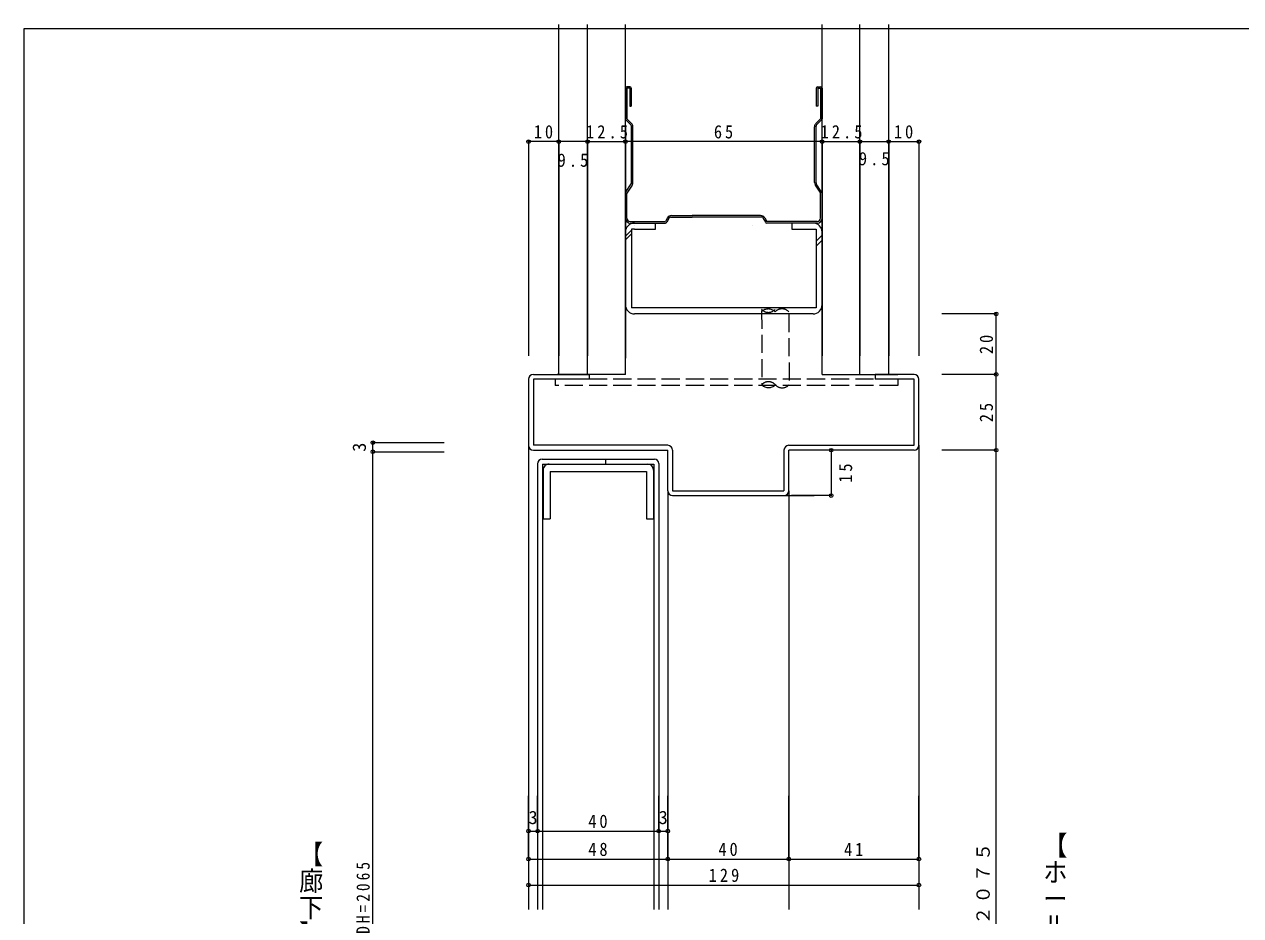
# Model space of a CAD drawing. Units: millimetres on the paper, with parts at other scales. Extents: x 412 to 1654, y -812 to -538.
# Drawn here: x 1251.9 to 1452.8, y -685 to -537.9 of the extents above; entities that cross this region are included whole.
import ezdxf
from ezdxf.enums import TextEntityAlignment as Align

# ---------------------------------------------------------------- set-up
doc = ezdxf.new("R2010")
doc.units = ezdxf.units.MM
doc.header["$PDMODE"] = 32
doc.header["$PDSIZE"] = 0.6
doc.linetypes.add('DASHED3', pattern=[4, 3, -1])
doc.layers.add('1-9_hojyosen', color=7, linetype='Continuous', lineweight=9)
doc.layers.add('F-0', color=5, linetype='Continuous', lineweight=9)
doc.styles.add('@ＭＳ ゴシック', font='')
doc.styles.add('ＭＳ ゴシック', font='')
doc.styles.get('@ＭＳ ゴシック').set_extended_font_data('@MS Gothic')
doc.styles.get('ＭＳ ゴシック').set_extended_font_data('MS Gothic')

msp = doc.modelspace()

# ---------------------------------------------------------------- linework, layer by layer
at = {"layer": '1-9_hojyosen'}
for p, q in [((1340.175, -595.681), (1340.175, -537.865)), ((1344.925, -595.681), (1344.925, -537.865)), ((1351.175, -595.681), (1351.175, -537.865)), ((1383.675, -595.681), (1383.675, -537.865)), ((1389.925, -595.681), (1389.925, -537.865)), ((1394.675, -595.681), (1394.675, -537.865)), ((1351.175, -548.431), (1351.175, -553.449)), ((1351.893, -548.181), (1351.425, -548.181)), ((1351.425, -548.431), (1351.425, -553.449)), ((1351.893, -548.431), (1351.425, -548.431)), ((1351.893, -548.431), (1351.893, -551.403)), ((1352.143, -548.431), (1352.143, -551.403)), ((1382.707, -548.431), (1382.707, -551.403)), ((1382.957, -548.181), (1383.425, -548.181)), ((1382.957, -548.431), (1382.957, -551.403)), ((1382.957, -548.431), (1383.425, -548.431)), ((1383.425, -548.431), (1383.425, -553.449)), ((1383.675, -548.431), (1383.675, -553.449)), ((1383.675, -548.431), (1383.675, -553.449)), ((1351.893, -551.403), (1352.143, -551.403)), ((1382.957, -551.403), (1382.707, -551.403)), ((1352.102, -554.479), (1351.249, -553.625)), ((1352.191, -554.214), (1351.425, -553.449)), ((1352.175, -564.061), (1352.175, -554.656)), ((1382.66, -554.214), (1383.425, -553.449)), ((1382.675, -564.061), (1382.675, -554.656)), ((1382.749, -554.479), (1383.602, -553.625)), ((1352.425, -563.973), (1352.425, -554.78)), ((1382.425, -563.973), (1382.425, -554.78)), ((1351.215, -565.628), (1352.136, -564.196)), ((1352.298, -564.405), (1351.425, -565.763)), ((1382.552, -564.405), (1383.425, -565.763)), ((1383.636, -565.628), (1382.715, -564.196)), ((1351.425, -569.881), (1351.425, -565.763)), ((1383.425, -569.881), (1383.425, -565.763)), ((1383.675, -569.881), (1383.675, -565.763)), ((1383.675, -569.881), (1383.675, -565.763)), ((1351.975, -570.431), (1357.786, -570.431)), ((1351.975, -570.681), (1357.786, -570.681)), ((1358.113, -569.842), (1357.786, -570.431)), ((1358.417, -569.809), (1358.004, -570.552)), ((1358.635, -569.681), (1362.22, -569.681)), ((1358.812, -569.431), (1362.22, -569.431)), ((1373.499, -569.431), (1362.22, -569.431)), ((1373.676, -569.681), (1362.22, -569.681)), ((1373.894, -569.809), (1374.307, -570.552)), ((1374.199, -569.842), (1374.526, -570.431)), ((1382.875, -570.431), (1374.526, -570.431)), ((1382.875, -570.681), (1374.526, -570.681)), ((1351.175, -572.607), (1351.175, -584.407)), ((1335.175, -596.481), (1335.175, -607.381)), ((1335.975, -595.681), (1345.175, -595.681)), ((1335.975, -596.481), (1335.975, -607.381)), ((1345.175, -596.481), (1335.975, -596.481)), ((1351.175, -595.681), (1339.925, -595.681)), ((1345.175, -595.681), (1345.175, -596.481)), ((1383.675, -595.681), (1396.175, -595.681)), ((1392.425, -595.681), (1392.425, -596.481)), ((1398.875, -595.681), (1392.425, -595.681)), ((1398.875, -596.481), (1392.425, -596.481)), ((1398.875, -607.381), (1398.875, -596.481)), ((1399.675, -607.381), (1399.675, -596.481)), ((1335.175, -607.381), (1335.175, -684.045)), ((1358.175, -607.381), (1335.975, -607.381)), ((1335.975, -608.181), (1358.175, -608.181)), ((1358.175, -614.881), (1358.175, -608.181)), ((1358.975, -608.181), (1358.975, -614.881)), ((1377.375, -608.181), (1377.375, -614.881)), ((1378.175, -607.381), (1398.875, -607.381)), ((1378.175, -614.881), (1378.175, -608.181)), ((1398.875, -608.181), (1378.175, -608.181)), ((1399.675, -607.381), (1399.675, -684.045)), ((1336.675, -610.431), (1336.675, -684.045)), ((1337.475, -610.481), (1337.475, -684.045)), ((1355.875, -610.481), (1355.875, -684.045)), ((1356.675, -610.38), (1356.675, -684.045)), ((1358.175, -614.881), (1358.175, -684.045)), ((1358.975, -614.881), (1377.375, -614.881)), ((1378.175, -614.881), (1378.175, -684.045)), ((1358.975, -615.681), (1382.375, -615.681))]:
    msp.add_line(p, q, dxfattribs=at)
at = {"layer": '1-9_hojyosen', "color": 3}
for p, q in [((1351.175, -554.804), (1351.175, -592.961)), ((1340.175, -557.233), (1335.175, -557.233)), ((1335.175, -557.233), (1335.175, -592.626)), ((1344.925, -557.233), (1340.175, -557.233)), ((1340.175, -557.233), (1340.175, -592.626)), ((1344.925, -557.233), (1344.925, -592.626)), ((1344.925, -557.233), (1351.175, -557.233)), ((1344.925, -557.233), (1344.925, -592.626)), ((1351.175, -557.233), (1351.175, -592.626)), ((1383.675, -557.233), (1351.175, -557.233)), ((1383.675, -557.233), (1383.675, -592.626)), ((1383.675, -557.233), (1389.925, -557.233)), ((1389.925, -557.233), (1394.675, -557.233)), ((1389.925, -557.233), (1389.925, -592.626)), ((1394.675, -557.233), (1394.675, -592.626)), ((1394.675, -557.233), (1399.675, -557.233)), ((1394.675, -557.233), (1394.675, -592.626)), ((1399.675, -557.233), (1399.675, -592.626)), ((1412.433, -585.681), (1403.458, -585.681)), ((1412.433, -595.681), (1412.433, -585.681)), ((1412.433, -595.681), (1403.458, -595.681)), ((1412.433, -608.181), (1412.433, -595.681)), ((1309.457, -608.439), (1309.457, -606.939)), ((1309.457, -606.939), (1321.224, -606.939)), ((1309.457, -608.439), (1321.224, -608.439)), ((1309.457, -760.239), (1309.457, -608.439)), ((1385.176, -608.181), (1378.648, -608.181)), ((1385.176, -608.181), (1385.176, -615.681)), ((1412.433, -608.181), (1403.458, -608.181)), ((1412.433, -763.74), (1412.433, -606.939)), ((1385.176, -615.681), (1378.648, -615.681)), ((1335.175, -671.086), (1335.175, -665.234)), ((1335.175, -675.709), (1335.175, -665.234)), ((1335.175, -675.709), (1335.175, -665.234)), ((1336.675, -671.086), (1336.675, -665.234)), ((1356.675, -671.086), (1356.675, -665.234)), ((1358.175, -671.086), (1358.175, -665.234)), ((1358.175, -675.709), (1358.175, -665.234)), ((1358.175, -675.709), (1358.175, -665.234)), ((1358.175, -675.709), (1358.175, -665.234)), ((1378.175, -675.709), (1378.175, -665.234)), ((1399.675, -675.709), (1399.675, -665.234)), ((1335.175, -671.086), (1336.675, -671.086)), ((1336.675, -671.086), (1356.675, -671.086)), ((1356.675, -671.086), (1358.175, -671.086)), ((1335.175, -675.709), (1358.175, -675.709)), ((1358.175, -675.709), (1378.175, -675.709)), ((1378.175, -675.709), (1399.675, -675.709)), ((1335.175, -680.001), (1399.675, -680.001))]:
    msp.add_line(p, q, dxfattribs=at)
at = {"layer": '1-9_hojyosen', "color": 2, "lineweight": 13}
for p, q in [((1383.675, -584.181), (1383.675, -564.681)), ((1352.675, -570.681), (1356.175, -570.681)), ((1356.175, -571.681), (1356.175, -570.681)), ((1378.675, -570.681), (1378.675, -571.681)), ((1382.175, -570.681), (1378.675, -570.681)), ((1351.175, -572.831), (1352.175, -571.831)), ((1351.175, -584.181), (1351.175, -572.181)), ((1351.175, -573.442), (1352.175, -572.442)), ((1352.675, -571.681), (1352.175, -571.681)), ((1352.175, -571.681), (1352.175, -584.681)), ((1352.675, -571.093), (1352.675, -571.093)), ((1352.675, -571.681), (1356.175, -571.681)), ((1372.175, -571.093), (1372.175, -571.093)), ((1378.675, -571.681), (1382.675, -571.681)), ((1382.675, -571.681), (1382.675, -584.681)), ((1382.675, -573.669), (1383.675, -572.669)), ((1382.675, -574.51), (1383.675, -573.51)), ((1382.675, -584.681), (1352.175, -584.681)), ((1382.175, -585.681), (1352.675, -585.681)), ((1337.425, -609.681), (1355.975, -609.681)), ((1337.475, -610.481), (1355.875, -610.481)), ((1347.925, -610.481), (1347.925, -609.681)), ((1337.575, -611.481), (1337.575, -619.531)), ((1338.725, -611.681), (1338.725, -619.531)), ((1338.725, -611.681), (1354.675, -611.681)), ((1354.675, -611.681), (1354.675, -619.531)), ((1355.825, -611.481), (1355.825, -619.531)), ((1337.575, -619.531), (1338.725, -619.531)), ((1354.675, -619.531), (1355.825, -619.531))]:
    msp.add_line(p, q, dxfattribs=at)
at = {"layer": '1-9_hojyosen', "color": 5}
msp.add_line((1378.425, -570.681), (1374.925, -570.681), dxfattribs=at)
at = {"layer": '1-9_hojyosen', "color": 5, "linetype": 'DASHED3'}
for p, q in [((1373.684, -585.133), (1373.721, -597.361)), ((1378.186, -585.681), (1378.221, -597.396)), ((1339.561, -596.481), (1339.561, -597.481)), ((1396.168, -596.481), (1339.561, -596.481)), ((1396.168, -596.481), (1396.168, -597.481)), ((1396.168, -597.481), (1339.561, -597.481))]:
    msp.add_line(p, q, dxfattribs=at)
at = {"layer": '1-9_hojyosen'}
for centre, radius, start, end in [((1351.425, -548.431), 0.25, 90, 180), ((1351.893, -548.431), 0.25, 0, 90), ((1382.957, -548.431), 0.25, 90, 180), ((1383.425, -548.431), 0.25, 0, 90), ((1351.925, -554.656), 0.25, 0, 44.99716), ((1351.625, -554.78), 0.8, 360, 45.00177), ((1383.225, -554.78), 0.8, 134.99823, 180), ((1382.925, -554.656), 0.25, 135.00284, 180), ((1383.425, -553.449), 0.25, 315.00284, 0), ((1351.925, -564.061), 0.25, 327.2643, 0), ((1351.625, -563.973), 0.8, 327.26477, 360), ((1383.225, -563.973), 0.8, 180, 212.73523), ((1382.925, -564.061), 0.25, 180, 212.7357), ((1383.425, -565.763), 0.25, 0, 32.73137), ((1351.975, -569.881), 0.8, 180, 270), ((1351.975, -569.881), 0.55, 180, 270), ((1357.786, -570.431), 0.25, 270, 330.94501), ((1358.812, -570.231), 0.8, 90, 150.94479), ((1358.635, -569.931), 0.25, 90, 150.94112), ((1373.499, -570.231), 0.8, 29.05521, 90), ((1373.676, -569.931), 0.25, 29.05888, 90), ((1374.526, -570.431), 0.25, 209.05499, 270), ((1382.875, -569.881), 0.55, 270, 0), ((1382.875, -569.881), 0.8, 270, 360), ((1335.975, -596.481), 0.8, 90, 180), ((1398.875, -596.481), 0.8, 0, 90), ((1335.975, -607.381), 0.8, 180, 270), ((1358.175, -608.181), 0.8, 0, 90), ((1378.175, -608.181), 0.8, 90, 180), ((1398.875, -607.381), 0.8, 270, 0), ((1337.425, -610.431), 0.75, 89.99995, 179.99995), ((1358.975, -614.881), 0.8, 180, 270), ((1377.375, -614.881), 0.8, 270, 0)]:
    msp.add_arc(centre, radius, start, end, dxfattribs=at)
at = {"layer": '1-9_hojyosen', "color": 2, "lineweight": 13}
for centre, radius, start, end in [((1352.675, -572.181), 1.5, 90, 180), ((1382.175, -572.181), 1.5, 0, 90), ((1352.675, -584.181), 1.5, 180, 270.00034), ((1382.175, -584.181), 1.5, 270, 0), ((1338.575, -611.481), 1, 89.9999, 179.9999), ((1354.825, -611.481), 1, 359.9999, 89.9999), ((1355.975, -610.381), 0.7, 0.08252, 89.9999)]:
    msp.add_arc(centre, radius, start, end, dxfattribs=at)
at = {"layer": '1-9_hojyosen', "color": 5, "linetype": 'DASHED3'}
for centre, radius, start, end in [((1374.789, -586.456), 1.592, 44.83097, 134.75348), ((1374.789, -586.456), 1.592, 44.83097, 134.75348), ((1374.797, -583.931), 1.496, 221.03467, 318.54799), ((1374.797, -583.931), 1.496, 221.03467, 318.54799), ((1377.039, -586.394), 1.544, 43.00316, 136.57857), ((1377.039, -586.394), 1.544, 43.00316, 136.57857), ((1374.825, -598.371), 1.496, 41.03557, 138.54888), ((1374.825, -598.371), 1.496, 41.03557, 138.54888), ((1374.833, -596.258), 1.592, 224.83006, 314.7526), ((1374.833, -596.258), 1.592, 224.83006, 314.7526), ((1377.083, -596.335), 1.544, 223.00499, 316.5804), ((1377.083, -596.335), 1.544, 223.00499, 316.5804)]:
    msp.add_arc(centre, radius, start, end, dxfattribs=at)
at = {"layer": '1-9_hojyosen', "color": 134}
for p in [(1335.175, -557.233), (1340.175, -557.233), (1344.925, -557.233), (1351.175, -557.233), (1383.675, -557.233), (1389.925, -557.233), (1394.675, -557.233), (1399.675, -557.233), (1412.433, -585.681), (1412.433, -595.681), (1309.457, -606.939), (1309.457, -608.439), (1385.176, -608.181), (1412.433, -608.181), (1385.176, -615.681), (1335.175, -671.086), (1336.675, -671.086), (1356.675, -671.086), (1358.175, -671.086), (1335.175, -675.709), (1358.175, -675.709), (1378.175, -675.709), (1399.675, -675.709), (1335.175, -680.001), (1399.675, -680.001)]:
    msp.add_point(p, dxfattribs=at)
at = {"layer": 'F-0'}
for p, q in [((1251.865, -811.69), (1251.865, -538.527)), ((1251.865, -538.527), (1643.865, -538.527))]:
    msp.add_line(p, q, dxfattribs=at)

# ---------------------------------------------------------------- texts
at = {"layer": '1-9_hojyosen', "style": 'ＭＳ ゴシック'}
msp.add_text('3', height=2.199, rotation=90, dxfattribs=at).set_placement((1308.957, -608.439), align=Align.BOTTOM_LEFT)
for p in [(1335.175, -670.586), (1356.675, -670.586)]:
    msp.add_text('3', height=2.199, dxfattribs=at).set_placement(p, align=Align.BOTTOM_LEFT)
at = {"layer": '1-9_hojyosen', "style": '@ＭＳ ゴシック', "width": 1.1}
for s, p in [('【廊下】', (1296.867, -672.656)), ('【ホール】', (1419.811, -671.191))]:
    msp.add_text(s, height=2.933, rotation=270, dxfattribs=at).set_placement(p, align=Align.BOTTOM_LEFT)
at = {"layer": '1-9_hojyosen', "char_height": 2.199, "attachment_point": 7, "style": 'ＭＳ ゴシック'}
for s, insert in [('\\T1.36;\\W0.9;10', (1336.05, -556.733)), ('\\T1.38;\\W0.9;12.5', (1344.675, -556.733)), ('\\T1.36;\\W0.9;65', (1365.8, -556.733)), ('\\T1.38;\\W0.9;12.5', (1383.425, -556.733)), ('\\T1.36;\\W0.9;10', (1395.55, -556.733)), ('\\T1.38;\\W0.9;9.5', (1339.979, -561.418)), ('\\T1.38;\\W0.9;9.5', (1389.765, -561.172)), ('\\T1.36;\\W0.9;40', (1345.05, -670.586)), ('\\T1.36;\\W0.9;48', (1345.05, -675.209)), ('\\T1.36;\\W0.9;40', (1366.55, -675.209)), ('\\T1.36;\\W0.9;41', (1387.3, -675.209)), ('\\T1.38;\\W0.9;129', (1364.925, -679.501))]:
    msp.add_mtext(s, dxfattribs=dict(at, insert=insert))
at = {"layer": '1-9_hojyosen', "char_height": 2.199, "attachment_point": 7, "rotation": 90, "style": 'ＭＳ ゴシック'}
for s, insert in [('\\T1.36;\\W0.9;20', (1411.933, -592.306)), ('\\T1.36;\\W0.9;25', (1411.933, -603.556)), ('\\T1.36;\\W0.9;15', (1388.676, -613.556)), ('\\T1.17;Ｈ＝２０７５', (1411.414, -693.559)), ('\\T1.39;\\W0.85;DH=2065', (1308.957, -688.054))]:
    msp.add_mtext(s, dxfattribs=dict(at, insert=insert))

doc.saveas('drawing.dxf')
